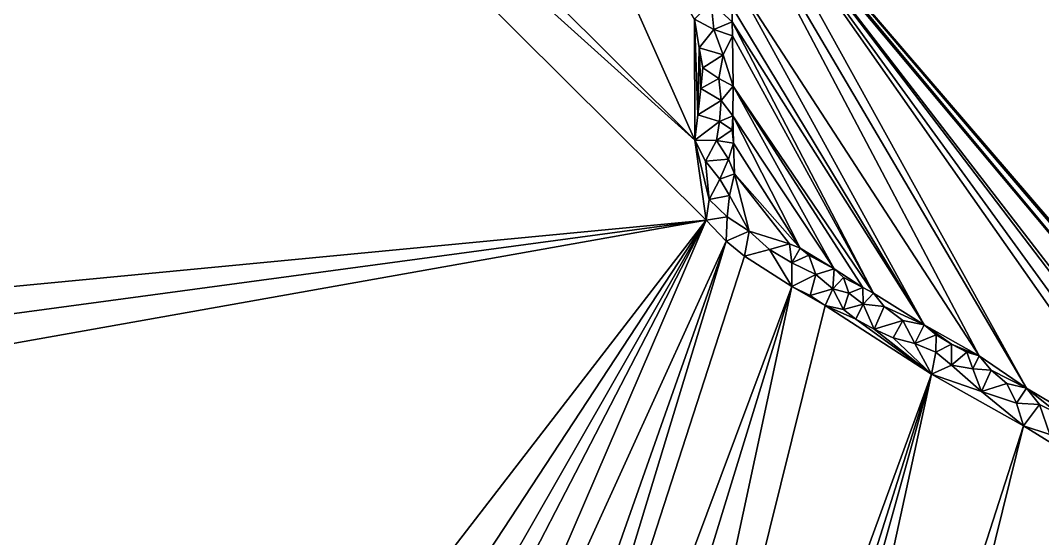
# Model space of a CAD drawing. Header units: metres. Extents: x 2.34 to 9.72, y -0.05 to 6.02.
# Drawn here: x 5.251 to 7.966, y 2.397 to 3.773 of the extents above; entities that cross this region are included whole.
import ezdxf

# ---------------------------------------------------------------- set-up
doc = ezdxf.new("R2010")
doc.units = ezdxf.units.M

msp = doc.modelspace()

# ---------------------------------------------------------------- linework, layer by layer
at = {"layer": '100', "color": 100}
msp.add_3dface([(7.0801, 3.2976), (7.1085, 3.3517), (7.0707, 3.3993)], dxfattribs=at)
at = {"layer": '101', "color": 101}
msp.add_3dface([(7.0418, 3.4554), (7.0707, 3.3993), (7.0998, 3.4542)], dxfattribs=at)
at = {"layer": '102', "color": 102}
msp.add_3dface([(7.1344, 3.3076), (7.1476, 3.3657), (7.1085, 3.3517)], dxfattribs=at)
at = {"layer": '103', "color": 103}
msp.add_3dface([(7.1866, 3.2137), (7.2404, 3.1646), (7.2933, 3.1794)], dxfattribs=at)
at = {"layer": '104', "color": 104}
msp.add_3dface([(7.1866, 3.2137), (7.2933, 3.1794), (7.1476, 3.3657)], dxfattribs=at)
at = {"layer": '1050', "color": 50}
msp.add_3dface([(7.8291, 2.8438), (7.9225, 2.7965), (7.7969, 2.8824)], dxfattribs=at)
at = {"layer": '1052', "color": 52}
msp.add_3dface([(7.9225, 2.7965), (8.0082, 2.7276), (8.2874, 2.579)], dxfattribs=at)
at = {"layer": '107', "color": 107}
msp.add_3dface([(7.072, 3.2428), (2.4361, 2.7991), (2.4393, 2.6169)], dxfattribs=at)
at = {"layer": '1070', "color": 70}
msp.add_3dface([(7.1415, 4.1256), (7.9225, 2.7965), (7.1331, 4.2249)], dxfattribs=at)
at = {"layer": '11', "color": 11}
msp.add_3dface([(5.6948, 0.0409), (7.072, 3.2428), (5.4164, 0.0405)], dxfattribs=at)
at = {"layer": '1116', "color": 116}
msp.add_3dface([(7.9225, 2.7965), (8.2874, 2.579), (7.1331, 4.2249)], dxfattribs=at)
at = {"layer": '1140', "color": 140}
msp.add_3dface([(7.0437, 4.3402), (7.1331, 4.2249), (8.7367, 2.3081)], dxfattribs=at)
at = {"layer": '1176', "color": 176}
msp.add_3dface([(8.2874, 2.579), (8.3518, 2.5436), (7.1331, 4.2249)], dxfattribs=at)
at = {"layer": '1206', "color": 206}
msp.add_3dface([(7.0437, 4.3402), (8.7367, 2.3081), (9.3736, 1.6062)], dxfattribs=at)
at = {"layer": '1207', "color": 207}
msp.add_3dface([(7.1331, 4.2249), (8.502, 2.4481), (8.7367, 2.3081)], dxfattribs=at)
at = {"layer": '1246', "color": 246}
msp.add_3dface([(7.1331, 4.2249), (8.3518, 2.5436), (8.468, 2.4702)], dxfattribs=at)
at = {"layer": '1279', "color": 29}
msp.add_3dface([(7.0437, 4.3402), (9.3736, 1.6062), (9.504, 1.4653)], dxfattribs=at)
at = {"layer": '128', "color": 128}
msp.add_3dface([(7.2995, 3.0659), (6.3693, 0.0334), (6.6511, 0.0435)], dxfattribs=at)
at = {"layer": '1281', "color": 31}
msp.add_3dface([(7.1331, 4.2249), (8.468, 2.4702), (8.502, 2.4481)], dxfattribs=at)
at = {"layer": '129', "color": 129}
msp.add_3dface([(7.2995, 3.0659), (7.3, 3.1288), (7.2404, 3.1646)], dxfattribs=at)
at = {"layer": '134', "color": 134}
msp.add_3dface([(7.0418, 3.4554), (6.4562, 4.7701), (5.2609, 5.2294)], dxfattribs=at)
at = {"layer": '1359', "color": 109}
msp.add_3dface([(7.0437, 4.3402), (9.504, 1.4653), (9.6616, 1.2917)], dxfattribs=at)
at = {"layer": '136', "color": 136}
msp.add_3dface([(7.0707, 3.3993), (7.1085, 3.3517), (7.1316, 3.4045)], dxfattribs=at)
at = {"layer": '137', "color": 137}
msp.add_3dface([(7.0418, 3.4554), (7.0998, 3.4542), (7.1073, 3.5043)], dxfattribs=at)
at = {"layer": '138', "color": 138}
msp.add_3dface([(7.0707, 3.3993), (7.1316, 3.4045), (7.0998, 3.4542)], dxfattribs=at)
at = {"layer": '139', "color": 139}
msp.add_3dface([(7.1085, 3.3517), (7.1476, 3.3657), (7.1316, 3.4045)], dxfattribs=at)
at = {"layer": '140', "color": 140}
msp.add_3dface([(7.2404, 3.1646), (7.3, 3.1288), (7.2933, 3.1794)], dxfattribs=at)
at = {"layer": '141', "color": 141}
msp.add_3dface([(7.1476, 3.3657), (7.2933, 3.1794), (7.322, 3.1684)], dxfattribs=at)
at = {"layer": '168', "color": 168}
msp.add_3dface([(7.2995, 3.0659), (6.6511, 0.0435), (7.3882, 3.016)], dxfattribs=at)
at = {"layer": '17', "color": 17}
msp.add_3dface([(5.6948, 0.0409), (7.1253, 3.1868), (7.072, 3.2428)], dxfattribs=at)
at = {"layer": '170', "color": 170}
msp.add_3dface([(7.2995, 3.0659), (7.3634, 3.0985), (7.3, 3.1288)], dxfattribs=at)
at = {"layer": '176', "color": 176}
msp.add_3dface([(7.0418, 3.4554), (7.0415, 3.7764), (6.4562, 4.7701)], dxfattribs=at)
at = {"layer": '18', "color": 18}
msp.add_3dface([(5.4164, 0.0405), (7.072, 3.2428), (5.2411, 0.0438)], dxfattribs=at)
at = {"layer": '180', "color": 180}
msp.add_3dface([(7.0418, 3.4554), (7.1073, 3.5043), (7.0497, 3.5227)], dxfattribs=at)
at = {"layer": '181', "color": 181}
msp.add_3dface([(7.0998, 3.4542), (7.1409, 3.4822), (7.1073, 3.5043)], dxfattribs=at)
at = {"layer": '182', "color": 182}
msp.add_3dface([(7.0998, 3.4542), (7.1316, 3.4045), (7.1449, 3.4471)], dxfattribs=at)
at = {"layer": '183', "color": 183}
msp.add_3dface([(7.1476, 3.3657), (7.1449, 3.4471), (7.1316, 3.4045)], dxfattribs=at)
at = {"layer": '184', "color": 184}
msp.add_3dface([(7.2933, 3.1794), (7.3, 3.1288), (7.322, 3.1684)], dxfattribs=at)
at = {"layer": '185', "color": 185}
msp.add_3dface([(7.1476, 3.3657), (7.322, 3.1684), (7.1449, 3.4471)], dxfattribs=at)
at = {"layer": '218', "color": 218}
msp.add_3dface([(7.2995, 3.0659), (7.3882, 3.016), (7.3482, 3.0425)], dxfattribs=at)
at = {"layer": '219', "color": 219}
msp.add_3dface([(6.6511, 0.0435), (7.6704, 2.8337), (7.3882, 3.016)], dxfattribs=at)
at = {"layer": '222', "color": 222}
msp.add_3dface([(7.2995, 3.0659), (7.3482, 3.0425), (7.3634, 3.0985)], dxfattribs=at)
at = {"layer": '223', "color": 223}
msp.add_3dface([(7.3, 3.1288), (7.3634, 3.0985), (7.3449, 3.1497)], dxfattribs=at)
at = {"layer": '230', "color": 230}
msp.add_3dface([(7.0418, 3.4554), (7.0497, 3.5227), (7.0415, 3.7764)], dxfattribs=at)
at = {"layer": '238', "color": 238}
msp.add_3dface([(7.1073, 3.5043), (7.1119, 3.5604), (7.0497, 3.5227)], dxfattribs=at)
at = {"layer": '239', "color": 239}
msp.add_3dface([(7.0998, 3.4542), (7.1449, 3.4471), (7.1409, 3.4822)], dxfattribs=at)
at = {"layer": '24', "color": 24}
msp.add_3dface([(5.6948, 0.0409), (6.0173, 0.0426), (7.1253, 3.1868)], dxfattribs=at)
at = {"layer": '240', "color": 240}
msp.add_3dface([(7.1073, 3.5043), (7.1409, 3.4822), (7.1426, 3.5198)], dxfattribs=at)
at = {"layer": '241', "color": 241}
msp.add_3dface([(7.3, 3.1288), (7.3449, 3.1497), (7.322, 3.1684)], dxfattribs=at)
at = {"layer": '242', "color": 242}
msp.add_3dface([(7.322, 3.1684), (7.1426, 3.5198), (7.1449, 3.4471)], dxfattribs=at)
at = {"layer": '25', "color": 25}
msp.add_3dface([(7.072, 3.2428), (7.1253, 3.1868), (7.128, 3.2515)], dxfattribs=at)
at = {"layer": '27', "color": 27}
msp.add_3dface([(7.072, 3.2428), (4.9724, 0.0431), (5.2411, 0.0438)], dxfattribs=at)
at = {"layer": '287', "color": 37}
msp.add_3dface([(7.3882, 3.016), (7.4082, 3.0604), (7.3482, 3.0425)], dxfattribs=at)
at = {"layer": '288', "color": 38}
msp.add_3dface([(6.6511, 0.0435), (6.7865, 0.0415), (7.6704, 2.8337)], dxfattribs=at)
at = {"layer": '289', "color": 39}
msp.add_3dface([(7.3882, 3.016), (7.6704, 2.8337), (7.47, 2.9791)], dxfattribs=at)
at = {"layer": '293', "color": 43}
msp.add_3dface([(7.3634, 3.0985), (7.3482, 3.0425), (7.4082, 3.0604)], dxfattribs=at)
at = {"layer": '294', "color": 44}
msp.add_3dface([(7.3634, 3.0985), (7.4123, 3.113), (7.3449, 3.1497)], dxfattribs=at)
at = {"layer": '301', "color": 51}
msp.add_3dface([(7.0415, 3.7764), (7.0497, 3.5227), (7.0534, 3.7004)], dxfattribs=at)
at = {"layer": '313', "color": 63}
msp.add_3dface([(7.1073, 3.5043), (7.1426, 3.5198), (7.1119, 3.5604)], dxfattribs=at)
at = {"layer": '314', "color": 64}
msp.add_3dface([(7.0497, 3.5227), (7.1119, 3.5604), (7.0576, 3.5919)], dxfattribs=at)
at = {"layer": '315', "color": 65}
msp.add_3dface([(7.1409, 3.4822), (7.1449, 3.4471), (7.1426, 3.5198)], dxfattribs=at)
at = {"layer": '316', "color": 66}
msp.add_3dface([(7.322, 3.1684), (7.3449, 3.1497), (7.4123, 3.113)], dxfattribs=at)
at = {"layer": '317', "color": 67}
msp.add_3dface([(7.322, 3.1684), (7.4123, 3.113), (7.1426, 3.5198)], dxfattribs=at)
at = {"layer": '36', "color": 36}
msp.add_3dface([(7.1253, 3.1868), (6.0173, 0.0426), (6.1732, 0.0536)], dxfattribs=at)
at = {"layer": '367', "color": 117}
msp.add_3dface([(7.3882, 3.016), (7.4368, 3.0054), (7.4082, 3.0604)], dxfattribs=at)
at = {"layer": '369', "color": 119}
msp.add_3dface([(7.6704, 2.8337), (6.7865, 0.0415), (6.8955, 0.04)], dxfattribs=at)
at = {"layer": '37', "color": 37}
msp.add_3dface([(7.072, 3.2428), (7.128, 3.2515), (7.0801, 3.2976)], dxfattribs=at)
at = {"layer": '370', "color": 120}
msp.add_3dface([(7.3882, 3.016), (7.47, 2.9791), (7.4368, 3.0054)], dxfattribs=at)
at = {"layer": '371', "color": 121}
msp.add_3dface([(7.6704, 2.8337), (7.518, 2.9531), (7.47, 2.9791)], dxfattribs=at)
at = {"layer": '372', "color": 122}
msp.add_3dface([(7.3634, 3.0985), (7.4082, 3.0604), (7.4123, 3.113)], dxfattribs=at)
at = {"layer": '38', "color": 38}
msp.add_3dface([(7.1253, 3.1868), (7.1866, 3.2137), (7.128, 3.2515)], dxfattribs=at)
at = {"layer": '380', "color": 130}
msp.add_3dface([(7.0415, 3.7764), (7.0534, 3.7004), (7.0928, 3.749)], dxfattribs=at)
at = {"layer": '381', "color": 131}
msp.add_3dface([(7.0497, 3.5227), (7.0576, 3.5919), (7.0534, 3.7004)], dxfattribs=at)
at = {"layer": '397', "color": 147}
msp.add_3dface([(7.1119, 3.5604), (7.1426, 3.5198), (7.1437, 3.5989)], dxfattribs=at)
at = {"layer": '398', "color": 148}
msp.add_3dface([(7.1119, 3.5604), (7.1061, 3.6185), (7.0576, 3.5919)], dxfattribs=at)
at = {"layer": '399', "color": 149}
msp.add_3dface([(7.1426, 3.5198), (7.4123, 3.113), (7.1437, 3.5989)], dxfattribs=at)
at = {"layer": '40', "color": 40}
msp.add_3dface([(7.072, 3.2428), (4.6119, 0.0537), (4.9724, 0.0431)], dxfattribs=at)
at = {"layer": '445', "color": 195}
msp.add_3dface([(7.4082, 3.0604), (7.4368, 3.0054), (7.4514, 3.0488)], dxfattribs=at)
at = {"layer": '446', "color": 196}
msp.add_3dface([(7.6704, 2.8337), (6.8955, 0.04), (7.0636, 0.0478)], dxfattribs=at)
at = {"layer": '447', "color": 197}
msp.add_3dface([(7.47, 2.9791), (7.4895, 3.0194), (7.4368, 3.0054)], dxfattribs=at)
at = {"layer": '448', "color": 198}
msp.add_3dface([(7.6704, 2.8337), (7.569, 2.9299), (7.518, 2.9531)], dxfattribs=at)
at = {"layer": '449', "color": 199}
msp.add_3dface([(7.47, 2.9791), (7.518, 2.9531), (7.4895, 3.0194)], dxfattribs=at)
at = {"layer": '450', "color": 200}
msp.add_3dface([(7.4082, 3.0604), (7.4372, 3.0902), (7.4123, 3.113)], dxfattribs=at)
at = {"layer": '461', "color": 211}
msp.add_3dface([(7.0415, 3.7764), (7.0928, 3.749), (7.0854, 3.8196)], dxfattribs=at)
at = {"layer": '462', "color": 212}
msp.add_3dface([(7.0534, 3.7004), (7.1177, 3.6813), (7.0928, 3.749)], dxfattribs=at)
at = {"layer": '463', "color": 213}
msp.add_3dface([(7.0534, 3.7004), (7.0576, 3.5919), (7.0637, 3.647)], dxfattribs=at)
at = {"layer": '483', "color": 233}
msp.add_3dface([(7.1119, 3.5604), (7.1437, 3.5989), (7.1061, 3.6185)], dxfattribs=at)
at = {"layer": '484', "color": 234}
msp.add_3dface([(7.0576, 3.5919), (7.1061, 3.6185), (7.0637, 3.647)], dxfattribs=at)
at = {"layer": '485', "color": 235}
msp.add_3dface([(7.4123, 3.113), (7.4884, 3.0637), (7.1437, 3.5989)], dxfattribs=at)
at = {"layer": '49', "color": 49}
msp.add_3dface([(7.1253, 3.1868), (6.1732, 0.0536), (7.1739, 3.1469)], dxfattribs=at)
at = {"layer": '51', "color": 51}
msp.add_3dface([(7.072, 3.2428), (7.0801, 3.2976), (7.0418, 3.4554)], dxfattribs=at)
at = {"layer": '52', "color": 52}
msp.add_3dface([(7.128, 3.2515), (7.1344, 3.3076), (7.0801, 3.2976)], dxfattribs=at)
at = {"layer": '527', "color": 27}
msp.add_3dface([(7.4082, 3.0604), (7.4514, 3.0488), (7.4372, 3.0902)], dxfattribs=at)
at = {"layer": '528', "color": 28}
msp.add_3dface([(7.4368, 3.0054), (7.4895, 3.0194), (7.4514, 3.0488)], dxfattribs=at)
at = {"layer": '529', "color": 29}
msp.add_3dface([(7.6704, 2.8337), (7.0636, 0.0478), (7.9149, 2.6957)], dxfattribs=at)
at = {"layer": '53', "color": 53}
msp.add_3dface([(7.1253, 3.1868), (7.1739, 3.1469), (7.1866, 3.2137)], dxfattribs=at)
at = {"layer": '530', "color": 30}
msp.add_3dface([(7.6704, 2.8337), (7.6264, 2.9149), (7.569, 2.9299)], dxfattribs=at)
at = {"layer": '531', "color": 31}
msp.add_3dface([(7.518, 2.9531), (7.569, 2.9299), (7.5943, 2.9758)], dxfattribs=at)
at = {"layer": '532', "color": 32}
msp.add_3dface([(7.518, 2.9531), (7.5448, 3.0129), (7.4895, 3.0194)], dxfattribs=at)
at = {"layer": '533', "color": 33}
msp.add_3dface([(7.4123, 3.113), (7.4372, 3.0902), (7.4884, 3.0637)], dxfattribs=at)
at = {"layer": '54', "color": 54}
msp.add_3dface([(7.128, 3.2515), (7.1866, 3.2137), (7.1344, 3.3076)], dxfattribs=at)
at = {"layer": '551', "color": 51}
msp.add_3dface([(7.0928, 3.749), (7.1415, 3.7698), (7.0854, 3.8196)], dxfattribs=at)
at = {"layer": '552', "color": 52}
msp.add_3dface([(7.0534, 3.7004), (7.0637, 3.647), (7.1177, 3.6813)], dxfattribs=at)
at = {"layer": '553', "color": 53}
msp.add_3dface([(7.0928, 3.749), (7.1177, 3.6813), (7.1422, 3.7323)], dxfattribs=at)
at = {"layer": '57', "color": 57}
msp.add_3dface([(7.072, 3.2428), (2.4385, 2.4184), (4.6119, 0.0537)], dxfattribs=at)
at = {"layer": '577', "color": 77}
msp.add_3dface([(7.1437, 3.5989), (7.1177, 3.6813), (7.1061, 3.6185)], dxfattribs=at)
at = {"layer": '578', "color": 78}
msp.add_3dface([(7.1061, 3.6185), (7.1177, 3.6813), (7.0637, 3.647)], dxfattribs=at)
at = {"layer": '579', "color": 79}
msp.add_3dface([(7.1437, 3.5989), (7.4884, 3.0637), (7.5162, 3.0488)], dxfattribs=at)
at = {"layer": '614', "color": 114}
msp.add_3dface([(7.4514, 3.0488), (7.4884, 3.0637), (7.4372, 3.0902)], dxfattribs=at)
at = {"layer": '615', "color": 115}
msp.add_3dface([(7.4514, 3.0488), (7.4895, 3.0194), (7.4884, 3.0637)], dxfattribs=at)
at = {"layer": '616', "color": 116}
msp.add_3dface([(7.6704, 2.8337), (7.9149, 2.6957), (7.8035, 2.7871)], dxfattribs=at)
at = {"layer": '617', "color": 117}
msp.add_3dface([(7.0636, 0.0478), (7.2621, 0.0548), (7.9149, 2.6957)], dxfattribs=at)
at = {"layer": '618', "color": 118}
msp.add_3dface([(7.6704, 2.8337), (7.6822, 2.8919), (7.6264, 2.9149)], dxfattribs=at)
at = {"layer": '619', "color": 119}
msp.add_3dface([(7.569, 2.9299), (7.6264, 2.9149), (7.5943, 2.9758)], dxfattribs=at)
at = {"layer": '620', "color": 120}
msp.add_3dface([(7.518, 2.9531), (7.5943, 2.9758), (7.5448, 3.0129)], dxfattribs=at)
at = {"layer": '621', "color": 121}
msp.add_3dface([(7.4895, 3.0194), (7.5448, 3.0129), (7.5162, 3.0488)], dxfattribs=at)
at = {"layer": '645', "color": 145}
msp.add_3dface([(7.0928, 3.749), (7.1422, 3.7323), (7.1415, 3.7698)], dxfattribs=at)
at = {"layer": '646', "color": 146}
msp.add_3dface([(7.0854, 3.8196), (7.1415, 3.7698), (7.141, 3.8084)], dxfattribs=at)
at = {"layer": '647', "color": 147}
msp.add_3dface([(7.1177, 3.6813), (7.1437, 3.5989), (7.1422, 3.7323)], dxfattribs=at)
at = {"layer": '67', "color": 67}
msp.add_3dface([(6.1732, 0.0536), (7.2995, 3.0659), (7.1739, 3.1469)], dxfattribs=at)
at = {"layer": '671', "color": 171}
msp.add_3dface([(7.1437, 3.5989), (7.5162, 3.0488), (7.1422, 3.7323)], dxfattribs=at)
at = {"layer": '672', "color": 172}
msp.add_3dface([(7.4884, 3.0637), (7.4895, 3.0194), (7.5162, 3.0488)], dxfattribs=at)
at = {"layer": '696', "color": 196}
msp.add_3dface([(7.6704, 2.8337), (7.8035, 2.7871), (7.724, 2.8576)], dxfattribs=at)
at = {"layer": '697', "color": 197}
msp.add_3dface([(7.9149, 2.6957), (7.8963, 2.7561), (7.8035, 2.7871)], dxfattribs=at)
at = {"layer": '699', "color": 199}
msp.add_3dface([(7.9149, 2.6957), (7.2621, 0.0548), (8.0822, 2.5923)], dxfattribs=at)
at = {"layer": '70', "color": 70}
msp.add_3dface([(7.072, 3.2428), (7.0418, 3.4554), (5.069, 5.2321)], dxfattribs=at)
at = {"layer": '700', "color": 200}
msp.add_3dface([(7.6704, 2.8337), (7.724, 2.8576), (7.6822, 2.8919)], dxfattribs=at)
at = {"layer": '701', "color": 201}
msp.add_3dface([(7.6264, 2.9149), (7.6822, 2.8919), (7.6833, 2.9381)], dxfattribs=at)
at = {"layer": '702', "color": 202}
msp.add_3dface([(7.6264, 2.9149), (7.6515, 2.9643), (7.5943, 2.9758)], dxfattribs=at)
at = {"layer": '703', "color": 203}
msp.add_3dface([(7.5943, 2.9758), (7.6515, 2.9643), (7.5448, 3.0129)], dxfattribs=at)
at = {"layer": '704', "color": 204}
msp.add_3dface([(7.5448, 3.0129), (7.6515, 2.9643), (7.5162, 3.0488)], dxfattribs=at)
at = {"layer": '71', "color": 71}
msp.add_3dface([(7.0801, 3.2976), (7.0707, 3.3993), (7.0418, 3.4554)], dxfattribs=at)
at = {"layer": '72', "color": 72}
msp.add_3dface([(7.0801, 3.2976), (7.1344, 3.3076), (7.1085, 3.3517)], dxfattribs=at)
at = {"layer": '73', "color": 73}
msp.add_3dface([(7.1866, 3.2137), (7.1739, 3.1469), (7.2404, 3.1646)], dxfattribs=at)
at = {"layer": '734', "color": 234}
msp.add_3dface([(7.1415, 3.7698), (7.1422, 3.7323), (7.5162, 3.0488)], dxfattribs=at)
at = {"layer": '735', "color": 235}
msp.add_3dface([(7.1415, 3.7698), (7.6515, 2.9643), (7.141, 3.8084)], dxfattribs=at)
at = {"layer": '74', "color": 74}
msp.add_3dface([(7.1866, 3.2137), (7.1476, 3.3657), (7.1344, 3.3076)], dxfattribs=at)
at = {"layer": '78', "color": 78}
msp.add_3dface([(7.072, 3.2428), (2.4393, 2.6169), (2.4385, 2.4184)], dxfattribs=at)
at = {"layer": '787', "color": 37}
msp.add_3dface([(7.8035, 2.7871), (7.7804, 2.8477), (7.724, 2.8576)], dxfattribs=at)
at = {"layer": '788', "color": 38}
msp.add_3dface([(7.9149, 2.6957), (7.9576, 2.7526), (7.8963, 2.7561)], dxfattribs=at)
at = {"layer": '789', "color": 39}
msp.add_3dface([(7.8035, 2.7871), (7.8963, 2.7561), (7.8708, 2.8085)], dxfattribs=at)
at = {"layer": '791', "color": 41}
msp.add_3dface([(7.9149, 2.6957), (8.0822, 2.5923), (7.9851, 2.6734)], dxfattribs=at)
at = {"layer": '792', "color": 42}
msp.add_3dface([(7.2621, 0.0548), (7.4345, 0.0561), (8.0822, 2.5923)], dxfattribs=at)
at = {"layer": '793', "color": 43}
msp.add_3dface([(7.6822, 2.8919), (7.724, 2.8576), (7.7239, 2.9131)], dxfattribs=at)
at = {"layer": '794', "color": 44}
msp.add_3dface([(7.6264, 2.9149), (7.6833, 2.9381), (7.6515, 2.9643)], dxfattribs=at)
at = {"layer": '795', "color": 45}
msp.add_3dface([(7.6822, 2.8919), (7.7239, 2.9131), (7.6833, 2.9381)], dxfattribs=at)
at = {"layer": '796', "color": 46}
msp.add_3dface([(7.5162, 3.0488), (7.6515, 2.9643), (7.1415, 3.7698)], dxfattribs=at)
at = {"layer": '823', "color": 73}
msp.add_3dface([(7.141, 3.8084), (7.6515, 2.9643), (7.1406, 3.8944)], dxfattribs=at)
at = {"layer": '884', "color": 134}
msp.add_3dface([(7.8035, 2.7871), (7.8291, 2.8438), (7.7804, 2.8477)], dxfattribs=at)
at = {"layer": '885', "color": 135}
msp.add_3dface([(7.724, 2.8576), (7.7804, 2.8477), (7.7641, 2.8919)], dxfattribs=at)
at = {"layer": '886', "color": 136}
msp.add_3dface([(7.9149, 2.6957), (7.9851, 2.6734), (7.9576, 2.7526)], dxfattribs=at)
at = {"layer": '887', "color": 137}
msp.add_3dface([(7.8963, 2.7561), (7.9576, 2.7526), (7.9225, 2.7965)], dxfattribs=at)
at = {"layer": '888', "color": 138}
msp.add_3dface([(7.8035, 2.7871), (7.8708, 2.8085), (7.8291, 2.8438)], dxfattribs=at)
at = {"layer": '889', "color": 139}
msp.add_3dface([(7.8963, 2.7561), (7.9225, 2.7965), (7.8708, 2.8085)], dxfattribs=at)
at = {"layer": '893', "color": 143}
msp.add_3dface([(8.0822, 2.5923), (7.4345, 0.0561), (7.4815, 0.0527)], dxfattribs=at)
at = {"layer": '894', "color": 144}
msp.add_3dface([(7.724, 2.8576), (7.7641, 2.8919), (7.7239, 2.9131)], dxfattribs=at)
at = {"layer": '895', "color": 145}
msp.add_3dface([(7.6833, 2.9381), (7.7239, 2.9131), (7.6515, 2.9643)], dxfattribs=at)
at = {"layer": '913', "color": 163}
msp.add_3dface([(7.6515, 2.9643), (7.7969, 2.8824), (7.1406, 3.8944)], dxfattribs=at)
at = {"layer": '916', "color": 166}
msp.add_3dface([(7.1406, 3.8944), (7.7969, 2.8824), (7.1415, 4.1256)], dxfattribs=at)
at = {"layer": '93', "color": 93}
msp.add_3dface([(6.1732, 0.0536), (6.3693, 0.0334), (7.2995, 3.0659)], dxfattribs=at)
at = {"layer": '94', "color": 94}
msp.add_3dface([(7.1739, 3.1469), (7.2995, 3.0659), (7.2404, 3.1646)], dxfattribs=at)
at = {"layer": '970', "color": 220}
msp.add_3dface([(7.7804, 2.8477), (7.8291, 2.8438), (7.7969, 2.8824)], dxfattribs=at)
at = {"layer": '971', "color": 221}
msp.add_3dface([(7.7804, 2.8477), (7.7969, 2.8824), (7.7641, 2.8919)], dxfattribs=at)
at = {"layer": '972', "color": 222}
msp.add_3dface([(7.9576, 2.7526), (7.9851, 2.6734), (8.0082, 2.7276)], dxfattribs=at)
at = {"layer": '973', "color": 223}
msp.add_3dface([(7.9576, 2.7526), (8.0082, 2.7276), (7.9225, 2.7965)], dxfattribs=at)
at = {"layer": '974', "color": 224}
msp.add_3dface([(7.8708, 2.8085), (7.9225, 2.7965), (7.8291, 2.8438)], dxfattribs=at)
at = {"layer": '979', "color": 229}
msp.add_3dface([(8.0822, 2.5923), (7.4815, 0.0527), (8.4363, 2.3749)], dxfattribs=at)
at = {"layer": '98', "color": 98}
msp.add_3dface([(7.072, 3.2428), (5.069, 5.2321), (2.4361, 2.7991)], dxfattribs=at)
at = {"layer": '981', "color": 231}
msp.add_3dface([(7.7239, 2.9131), (7.7641, 2.8919), (7.7969, 2.8824)], dxfattribs=at)
at = {"layer": '982', "color": 232}
msp.add_3dface([(7.6515, 2.9643), (7.7239, 2.9131), (7.7969, 2.8824)], dxfattribs=at)
at = {"layer": '99', "color": 99}
msp.add_3dface([(7.0418, 3.4554), (5.2609, 5.2294), (5.069, 5.2321)], dxfattribs=at)
at = {"layer": '998', "color": 248}
msp.add_3dface([(7.1415, 4.1256), (7.7969, 2.8824), (7.9225, 2.7965)], dxfattribs=at)

doc.saveas('drawing.dxf')
